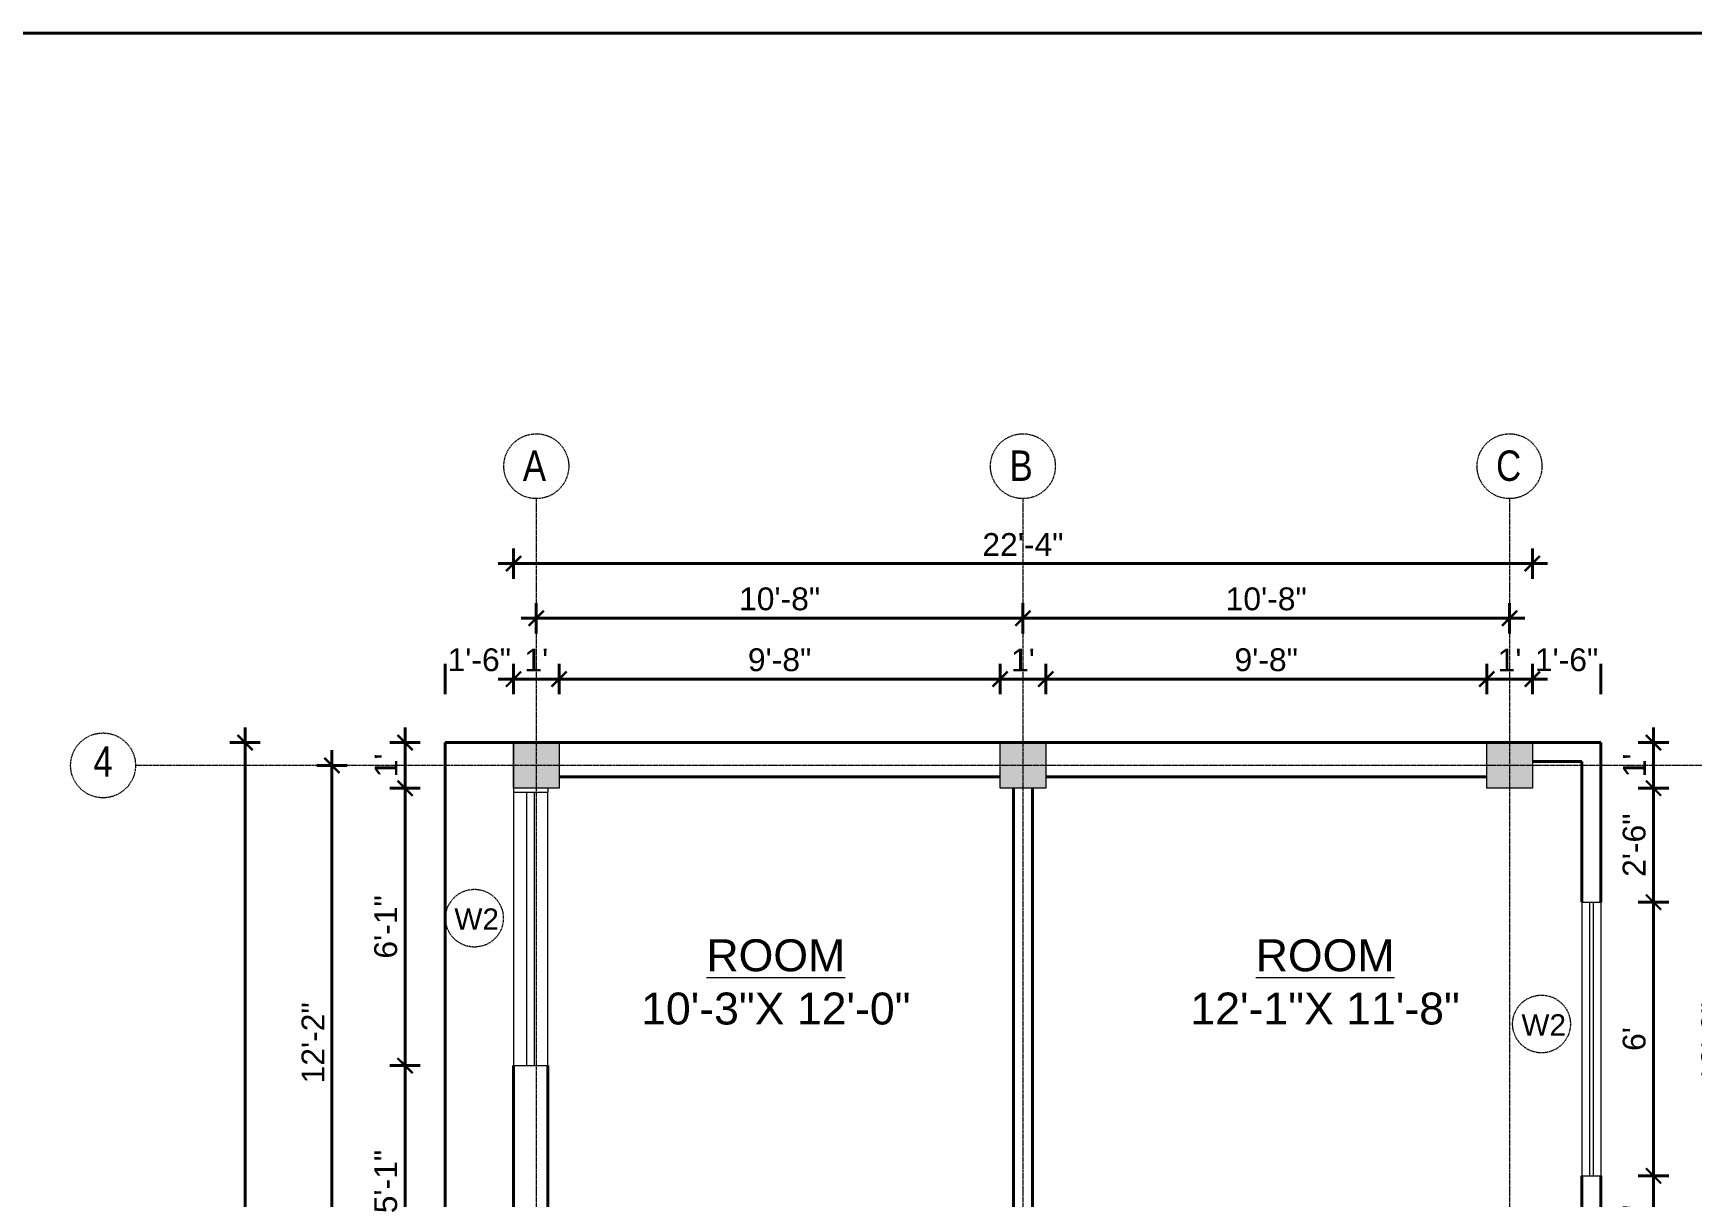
# Model space of a CAD drawing. Header units: inches. Extents: x 141029 to 166402, y -23568 to -18036.
# Drawn here: x 150277.3 to 150713.6, y -21516.1 to -21209.9 of the extents above; entities that cross this region are included whole.
import ezdxf

# ---------------------------------------------------------------- set-up
doc = ezdxf.new("R2010")
doc.units = ezdxf.units.IN
doc.header["$LTSCALE"] = 0.5
doc.header["$MEASUREMENT"] = 0
doc.header["$PDMODE"] = 66
doc.linetypes.add('CENTER', pattern=[2, 1.25, -0.25, 0.25, -0.25])
for name, color, linetype, lineweight in [('Annotate-Lite.w', 177, 'Continuous', 9), ('Annotations-Bold.w', 177, 'Continuous', 13), ('wall', 1, 'Continuous', 40)]:
    doc.layers.add(name, color=color, linetype=linetype, lineweight=lineweight)
doc.styles.add('ARAIL', font='ARIALN.TTF')
doc.styles.add('gaurav', font='arial.ttf')
doc.styles.get("Standard").update_dxf_attribs({"font": 'arial.ttf'})
doc.dimstyles.new('1 by 96', dxfattribs={"dimtxt": 6, "dimasz": 4, "dimexe": 4, "dimexo": 4, "dimgap": 2, "dimtad": 1, "dimdec": 0, "dimzin": 0, "dimdsep": 46, "dimlunit": 4, "dimtxsty": 'Standard', "dimblk": 'ARCHTICK', "dimcen": 0, "dimdle": 4, "dimadec": 0, "dimazin": 0, "dimtfac": 1, "dimtdec": 0, "dimtix": 1, "dimtofl": 0, "dimtmove": 1, "dimatfit": 3, "dimldrblk": 'ARCHTICK', "dimfxl": 4, "dimfxlon": 1, "dimtolj": 1, "dimtzin": 0, "dimlwd": -1, "dimlwe": -1, "dimarcsym": 0})

# ---------------------------------------------------------------- blocks, each defined once
blk = doc.blocks.new('_ArchTick')
at = {"color": 0, "linetype": 'ByBlock', "const_width": 0.15}
blk.add_lwpolyline([(-0.5, -0.5), (0.5, 0.5)], dxfattribs=at)
blk = doc.blocks.new('*D283')
at = {"layer": 'Defpoints', "color": 0, "transparency": 16777216}
for p in [(150415.61, -21379.85), (150403.61, -21396.55), (150415.61, -21396.55)]:
    blk.add_point(p, dxfattribs=at)
at = {"layer": 'wall', "color": 0, "transparency": 16777216}
for p, q in [((150403.61, -21383.85), (150403.61, -21375.85)), ((150415.61, -21383.85), (150415.61, -21375.85)), ((150399.61, -21379.85), (150419.61, -21379.85))]:
    blk.add_line(p, q, dxfattribs=at)
at = {"layer": 'wall', "color": 0, "transparency": 16777216, "xscale": 4, "yscale": 4, "zscale": 4, "rotation": 180}
blk.add_blockref('_ArchTick', (150403.61, -21379.85), dxfattribs=at)
at = {"layer": 'wall', "color": 0, "transparency": 16777216, "xscale": 4, "yscale": 4, "zscale": 4}
blk.add_blockref('_ArchTick', (150415.61, -21379.85), dxfattribs=at)
at = {"layer": 'wall', "color": 0, "transparency": 16777216, "insert": (150409.61, -21374.84), "char_height": 6, "attachment_point": 5}
blk.add_mtext("\\A1;1'", dxfattribs=at)
blk = doc.blocks.new('*D284')
at = {"layer": 'Defpoints', "color": 0, "transparency": 16777216}
for p in [(150531.61, -21379.85), (150415.61, -21396.55), (150531.61, -21396.55)]:
    blk.add_point(p, dxfattribs=at)
at = {"layer": 'wall', "color": 0, "transparency": 16777216}
for p, q in [((150415.61, -21383.85), (150415.61, -21375.85)), ((150531.61, -21383.85), (150531.61, -21375.85)), ((150411.61, -21379.85), (150535.61, -21379.85))]:
    blk.add_line(p, q, dxfattribs=at)
at = {"layer": 'wall', "color": 0, "transparency": 16777216, "xscale": 4, "yscale": 4, "zscale": 4, "rotation": 180}
blk.add_blockref('_ArchTick', (150415.61, -21379.85), dxfattribs=at)
at = {"layer": 'wall', "color": 0, "transparency": 16777216, "xscale": 4, "yscale": 4, "zscale": 4}
blk.add_blockref('_ArchTick', (150531.61, -21379.85), dxfattribs=at)
at = {"layer": 'wall', "color": 0, "transparency": 16777216, "insert": (150473.61, -21374.79), "char_height": 6, "attachment_point": 5}
blk.add_mtext('\\A1;9\'-8"', dxfattribs=at)
blk = doc.blocks.new('*D285')
at = {"layer": 'Defpoints', "color": 0, "transparency": 16777216}
for p in [(150543.61, -21379.85), (150531.61, -21396.55), (150543.61, -21396.55)]:
    blk.add_point(p, dxfattribs=at)
at = {"layer": 'wall', "color": 0, "transparency": 16777216}
for p, q in [((150531.61, -21383.85), (150531.61, -21375.85)), ((150543.61, -21383.85), (150543.61, -21375.85)), ((150527.61, -21379.85), (150547.61, -21379.85))]:
    blk.add_line(p, q, dxfattribs=at)
at = {"layer": 'wall', "color": 0, "transparency": 16777216, "xscale": 4, "yscale": 4, "zscale": 4, "rotation": 180}
blk.add_blockref('_ArchTick', (150531.61, -21379.85), dxfattribs=at)
at = {"layer": 'wall', "color": 0, "transparency": 16777216, "xscale": 4, "yscale": 4, "zscale": 4}
blk.add_blockref('_ArchTick', (150543.61, -21379.85), dxfattribs=at)
at = {"layer": 'wall', "color": 0, "transparency": 16777216, "insert": (150537.61, -21374.84), "char_height": 6, "attachment_point": 5}
blk.add_mtext("\\A1;1'", dxfattribs=at)
blk = doc.blocks.new('*D286')
at = {"layer": 'Defpoints', "color": 0, "transparency": 16777216}
for p in [(150659.61, -21379.85), (150543.61, -21396.55), (150659.61, -21396.55)]:
    blk.add_point(p, dxfattribs=at)
at = {"layer": 'wall', "color": 0, "transparency": 16777216}
for p, q in [((150543.61, -21383.85), (150543.61, -21375.85)), ((150659.61, -21383.85), (150659.61, -21375.85)), ((150539.61, -21379.85), (150663.61, -21379.85))]:
    blk.add_line(p, q, dxfattribs=at)
at = {"layer": 'wall', "color": 0, "transparency": 16777216, "xscale": 4, "yscale": 4, "zscale": 4, "rotation": 180}
blk.add_blockref('_ArchTick', (150543.61, -21379.85), dxfattribs=at)
at = {"layer": 'wall', "color": 0, "transparency": 16777216, "xscale": 4, "yscale": 4, "zscale": 4}
blk.add_blockref('_ArchTick', (150659.61, -21379.85), dxfattribs=at)
at = {"layer": 'wall', "color": 0, "transparency": 16777216, "insert": (150601.61, -21374.79), "char_height": 6, "attachment_point": 5}
blk.add_mtext('\\A1;9\'-8"', dxfattribs=at)
blk = doc.blocks.new('*D287')
at = {"layer": 'Defpoints', "color": 0, "transparency": 16777216}
for p in [(150671.61, -21379.85), (150659.61, -21396.55), (150671.61, -21396.55)]:
    blk.add_point(p, dxfattribs=at)
at = {"layer": 'wall', "color": 0, "transparency": 16777216}
for p, q in [((150659.61, -21383.85), (150659.61, -21375.85)), ((150671.61, -21383.85), (150671.61, -21375.85)), ((150655.61, -21379.85), (150675.61, -21379.85))]:
    blk.add_line(p, q, dxfattribs=at)
at = {"layer": 'wall', "color": 0, "transparency": 16777216, "xscale": 4, "yscale": 4, "zscale": 4, "rotation": 180}
blk.add_blockref('_ArchTick', (150659.61, -21379.85), dxfattribs=at)
at = {"layer": 'wall', "color": 0, "transparency": 16777216, "xscale": 4, "yscale": 4, "zscale": 4}
blk.add_blockref('_ArchTick', (150671.61, -21379.85), dxfattribs=at)
at = {"layer": 'wall', "color": 0, "transparency": 16777216, "insert": (150665.61, -21374.84), "char_height": 6, "attachment_point": 5}
blk.add_mtext("\\A1;1'", dxfattribs=at)
blk = doc.blocks.new('*D288')
at = {"layer": 'Defpoints', "color": 0, "transparency": 16777216}
for p in [(150537.61, -21363.83), (150409.61, -21396.55), (150537.61, -21396.55)]:
    blk.add_point(p, dxfattribs=at)
at = {"layer": 'wall', "color": 0, "transparency": 16777216}
for p, q in [((150409.61, -21367.83), (150409.61, -21359.83)), ((150537.61, -21367.83), (150537.61, -21359.83)), ((150405.61, -21363.83), (150541.61, -21363.83))]:
    blk.add_line(p, q, dxfattribs=at)
at = {"layer": 'wall', "color": 0, "transparency": 16777216, "xscale": 4, "yscale": 4, "zscale": 4, "rotation": 180}
blk.add_blockref('_ArchTick', (150409.61, -21363.83), dxfattribs=at)
at = {"layer": 'wall', "color": 0, "transparency": 16777216, "xscale": 4, "yscale": 4, "zscale": 4}
blk.add_blockref('_ArchTick', (150537.61, -21363.83), dxfattribs=at)
at = {"layer": 'wall', "color": 0, "transparency": 16777216, "insert": (150473.61, -21358.77), "char_height": 6, "attachment_point": 5}
blk.add_mtext('\\A1;10\'-8"', dxfattribs=at)
blk = doc.blocks.new('*D289')
at = {"layer": 'Defpoints', "color": 0, "transparency": 16777216}
for p in [(150665.61, -21363.83), (150537.61, -21396.55), (150665.61, -21396.55)]:
    blk.add_point(p, dxfattribs=at)
at = {"layer": 'wall', "color": 0, "transparency": 16777216}
for p, q in [((150537.61, -21367.83), (150537.61, -21359.83)), ((150665.61, -21367.83), (150665.61, -21359.83)), ((150533.61, -21363.83), (150669.61, -21363.83))]:
    blk.add_line(p, q, dxfattribs=at)
at = {"layer": 'wall', "color": 0, "transparency": 16777216, "xscale": 4, "yscale": 4, "zscale": 4, "rotation": 180}
blk.add_blockref('_ArchTick', (150537.61, -21363.83), dxfattribs=at)
at = {"layer": 'wall', "color": 0, "transparency": 16777216, "xscale": 4, "yscale": 4, "zscale": 4}
blk.add_blockref('_ArchTick', (150665.61, -21363.83), dxfattribs=at)
at = {"layer": 'wall', "color": 0, "transparency": 16777216, "insert": (150601.61, -21358.77), "char_height": 6, "attachment_point": 5}
blk.add_mtext('\\A1;10\'-8"', dxfattribs=at)
blk = doc.blocks.new('*D290')
at = {"layer": 'Defpoints', "color": 0, "transparency": 16777216}
for p in [(150671.61, -21349.45), (150403.61, -21396.55), (150671.61, -21396.55)]:
    blk.add_point(p, dxfattribs=at)
at = {"layer": 'wall', "color": 0, "transparency": 16777216}
for p, q in [((150403.61, -21353.45), (150403.61, -21345.45)), ((150671.61, -21353.45), (150671.61, -21345.45)), ((150399.61, -21349.45), (150675.61, -21349.45))]:
    blk.add_line(p, q, dxfattribs=at)
at = {"layer": 'wall', "color": 0, "transparency": 16777216, "xscale": 4, "yscale": 4, "zscale": 4, "rotation": 180}
blk.add_blockref('_ArchTick', (150403.61, -21349.45), dxfattribs=at)
at = {"layer": 'wall', "color": 0, "transparency": 16777216, "xscale": 4, "yscale": 4, "zscale": 4}
blk.add_blockref('_ArchTick', (150671.61, -21349.45), dxfattribs=at)
at = {"layer": 'wall', "color": 0, "transparency": 16777216, "insert": (150537.61, -21344.43), "char_height": 6, "attachment_point": 5}
blk.add_mtext('\\A1;22\'-4"', dxfattribs=at)
blk = doc.blocks.new('*D291')
at = {"layer": 'Defpoints', "color": 0, "transparency": 16777216}
for p in [(150403.61, -21396.55), (150375.08, -21408.55), (150403.61, -21408.55)]:
    blk.add_point(p, dxfattribs=at)
at = {"layer": 'wall', "color": 0, "transparency": 16777216}
for p, q in [((150375.08, -21392.55), (150375.08, -21412.55)), ((150379.08, -21396.55), (150371.08, -21396.55)), ((150379.08, -21408.55), (150371.08, -21408.55))]:
    blk.add_line(p, q, dxfattribs=at)
at = {"layer": 'wall', "color": 0, "transparency": 16777216, "xscale": 4, "yscale": 4, "zscale": 4}
for p, rotation in [((150375.08, -21396.55), 90), ((150375.08, -21408.55), 270)]:
    blk.add_blockref('_ArchTick', p, dxfattribs=dict(at, rotation=rotation))
at = {"layer": 'wall', "color": 0, "transparency": 16777216, "insert": (150370.07, -21402.55), "char_height": 6, "attachment_point": 5, "rotation": 90}
blk.add_mtext("\\A1;1'", dxfattribs=at)
blk = doc.blocks.new('*D292')
at = {"layer": 'Defpoints', "color": 0, "transparency": 16777216}
for p in [(150403.61, -21408.55), (150375.08, -21481.55), (150403.61, -21481.55)]:
    blk.add_point(p, dxfattribs=at)
at = {"layer": 'wall', "color": 0, "transparency": 16777216}
for p, q in [((150379.08, -21408.55), (150371.08, -21408.55)), ((150375.08, -21404.55), (150375.08, -21485.55)), ((150379.08, -21481.55), (150371.08, -21481.55))]:
    blk.add_line(p, q, dxfattribs=at)
at = {"layer": 'wall', "color": 0, "transparency": 16777216, "xscale": 4, "yscale": 4, "zscale": 4}
for p, rotation in [((150375.08, -21408.55), 90), ((150375.08, -21481.55), 270)]:
    blk.add_blockref('_ArchTick', p, dxfattribs=dict(at, rotation=rotation))
at = {"layer": 'wall', "color": 0, "transparency": 16777216, "insert": (150370.02, -21445.05), "char_height": 6, "attachment_point": 5, "rotation": 90}
blk.add_mtext('\\A1;6\'-1"', dxfattribs=at)
blk = doc.blocks.new('*D293')
at = {"layer": 'Defpoints', "color": 0, "transparency": 16777216}
for p in [(150403.61, -21481.55), (150375.08, -21542.55), (150403.61, -21542.55)]:
    blk.add_point(p, dxfattribs=at)
at = {"layer": 'wall', "color": 0, "transparency": 16777216}
for p, q in [((150375.08, -21477.55), (150375.08, -21546.55)), ((150379.08, -21481.55), (150371.08, -21481.55)), ((150379.08, -21542.55), (150371.08, -21542.55))]:
    blk.add_line(p, q, dxfattribs=at)
at = {"layer": 'wall', "color": 0, "transparency": 16777216, "xscale": 4, "yscale": 4, "zscale": 4}
for p, rotation in [((150375.08, -21481.55), 90), ((150375.08, -21542.55), 270)]:
    blk.add_blockref('_ArchTick', p, dxfattribs=dict(at, rotation=rotation))
at = {"layer": 'wall', "color": 0, "transparency": 16777216, "insert": (150370.02, -21512.05), "char_height": 6, "attachment_point": 5, "rotation": 90}
blk.add_mtext('\\A1;5\'-1"', dxfattribs=at)
blk = doc.blocks.new('*D302')
at = {"layer": 'Defpoints', "color": 0, "transparency": 16777216}
for p in [(150355.87, -21402.55), (150403.61, -21402.55), (150403.61, -21548.55)]:
    blk.add_point(p, dxfattribs=at)
at = {"layer": 'wall', "color": 0, "transparency": 16777216}
for p, q in [((150355.87, -21552.55), (150355.87, -21398.55)), ((150359.87, -21402.55), (150351.87, -21402.55)), ((150359.87, -21548.55), (150351.87, -21548.55))]:
    blk.add_line(p, q, dxfattribs=at)
at = {"layer": 'wall', "color": 0, "transparency": 16777216, "xscale": 4, "yscale": 4, "zscale": 4}
for p, rotation in [((150355.87, -21402.55), 90), ((150355.87, -21548.55), 270)]:
    blk.add_blockref('_ArchTick', p, dxfattribs=dict(at, rotation=rotation))
at = {"layer": 'wall', "color": 0, "transparency": 16777216, "insert": (150350.86, -21475.55), "char_height": 6, "attachment_point": 5, "rotation": 90}
blk.add_mtext('\\A1;12\'-2"', dxfattribs=at)
blk = doc.blocks.new('*D303')
at = {"layer": 'Defpoints', "color": 0, "transparency": 16777216}
for p in [(150403.61, -21396.55), (150332.99, -21743.55), (150403.61, -21743.55)]:
    blk.add_point(p, dxfattribs=at)
at = {"layer": 'wall', "color": 0, "transparency": 16777216}
for p, q in [((150332.99, -21392.55), (150332.99, -21747.55)), ((150336.99, -21396.55), (150328.99, -21396.55)), ((150336.99, -21743.55), (150328.99, -21743.55))]:
    blk.add_line(p, q, dxfattribs=at)
at = {"layer": 'wall', "color": 0, "transparency": 16777216, "xscale": 4, "yscale": 4, "zscale": 4}
for p, rotation in [((150332.99, -21396.55), 90), ((150332.99, -21743.55), 270)]:
    blk.add_blockref('_ArchTick', p, dxfattribs=dict(at, rotation=rotation))
at = {"layer": 'wall', "color": 0, "transparency": 16777216, "insert": (150327.93, -21570.05), "char_height": 6, "attachment_point": 5, "rotation": 90}
blk.add_mtext('\\A1;28\'-11"', dxfattribs=at)
blk = doc.blocks.new('*D304')
at = {"layer": 'Defpoints', "color": 0, "transparency": 16777216}
for p in [(150671.61, -21396.55), (150671.61, -21408.55), (150703.48, -21408.55)]:
    blk.add_point(p, dxfattribs=at)
at = {"layer": 'wall', "color": 0, "transparency": 16777216}
for p, q in [((150703.48, -21392.55), (150703.48, -21412.55)), ((150699.48, -21396.55), (150707.48, -21396.55)), ((150699.48, -21408.55), (150707.48, -21408.55))]:
    blk.add_line(p, q, dxfattribs=at)
at = {"layer": 'wall', "color": 0, "transparency": 16777216, "xscale": 4, "yscale": 4, "zscale": 4}
for p, rotation in [((150703.48, -21396.55), 90), ((150703.48, -21408.55), 270)]:
    blk.add_blockref('_ArchTick', p, dxfattribs=dict(at, rotation=rotation))
at = {"layer": 'wall', "color": 0, "transparency": 16777216, "insert": (150698.47, -21402.55), "char_height": 6, "attachment_point": 5, "rotation": 90}
blk.add_mtext("\\A1;1'", dxfattribs=at)
blk = doc.blocks.new('*D305')
at = {"layer": 'Defpoints', "color": 0, "transparency": 16777216}
for p in [(150671.61, -21408.55), (150671.61, -21438.55), (150703.48, -21438.55)]:
    blk.add_point(p, dxfattribs=at)
at = {"layer": 'wall', "color": 0, "transparency": 16777216}
for p, q in [((150699.48, -21408.55), (150707.48, -21408.55)), ((150703.48, -21404.55), (150703.48, -21442.55)), ((150699.48, -21438.55), (150707.48, -21438.55))]:
    blk.add_line(p, q, dxfattribs=at)
at = {"layer": 'wall', "color": 0, "transparency": 16777216, "xscale": 4, "yscale": 4, "zscale": 4}
for p, rotation in [((150703.48, -21408.55), 90), ((150703.48, -21438.55), 270)]:
    blk.add_blockref('_ArchTick', p, dxfattribs=dict(at, rotation=rotation))
at = {"layer": 'wall', "color": 0, "transparency": 16777216, "insert": (150698.42, -21423.55), "char_height": 6, "attachment_point": 5, "rotation": 90}
blk.add_mtext('\\A1;2\'-6"', dxfattribs=at)
blk = doc.blocks.new('*D306')
at = {"layer": 'Defpoints', "color": 0, "transparency": 16777216}
for p in [(150671.61, -21438.55), (150671.61, -21510.55), (150703.48, -21510.55)]:
    blk.add_point(p, dxfattribs=at)
at = {"layer": 'wall', "color": 0, "transparency": 16777216}
for p, q in [((150703.48, -21434.55), (150703.48, -21514.55)), ((150699.48, -21438.55), (150707.48, -21438.55)), ((150699.48, -21510.55), (150707.48, -21510.55))]:
    blk.add_line(p, q, dxfattribs=at)
at = {"layer": 'wall', "color": 0, "transparency": 16777216, "xscale": 4, "yscale": 4, "zscale": 4}
for p, rotation in [((150703.48, -21438.55), 90), ((150703.48, -21510.55), 270)]:
    blk.add_blockref('_ArchTick', p, dxfattribs=dict(at, rotation=rotation))
at = {"layer": 'wall', "color": 0, "transparency": 16777216, "insert": (150698.42, -21474.55), "char_height": 6, "attachment_point": 5, "rotation": 90}
blk.add_mtext("\\A1;6'", dxfattribs=at)
blk = doc.blocks.new('*D307')
at = {"layer": 'Defpoints', "color": 0, "transparency": 16777216}
for p in [(150671.61, -21510.55), (150671.61, -21542.55), (150703.48, -21542.55)]:
    blk.add_point(p, dxfattribs=at)
at = {"layer": 'wall', "color": 0, "transparency": 16777216}
for p, q in [((150703.48, -21506.55), (150703.48, -21546.55)), ((150699.48, -21510.55), (150707.48, -21510.55)), ((150699.48, -21542.55), (150707.48, -21542.55))]:
    blk.add_line(p, q, dxfattribs=at)
at = {"layer": 'wall', "color": 0, "transparency": 16777216, "xscale": 4, "yscale": 4, "zscale": 4}
for p, rotation in [((150703.48, -21510.55), 90), ((150703.48, -21542.55), 270)]:
    blk.add_blockref('_ArchTick', p, dxfattribs=dict(at, rotation=rotation))
at = {"layer": 'wall', "color": 0, "transparency": 16777216, "insert": (150698.42, -21526.55), "char_height": 6, "attachment_point": 5, "rotation": 90}
blk.add_mtext('\\A1;2\'-8"', dxfattribs=at)
blk = doc.blocks.new('*D273')
at = {"layer": 'Defpoints', "color": 0, "transparency": 16777216}
for p in [(150671.61, -21402.55), (150671.61, -21548.55), (150724.08, -21548.55)]:
    blk.add_point(p, dxfattribs=at)
at = {"layer": 'wall', "color": 0, "transparency": 16777216}
for p, q in [((150724.08, -21398.55), (150724.08, -21552.55)), ((150720.08, -21402.55), (150728.08, -21402.55)), ((150720.08, -21548.55), (150728.08, -21548.55))]:
    blk.add_line(p, q, dxfattribs=at)
at = {"layer": 'wall', "color": 0, "transparency": 16777216, "xscale": 4, "yscale": 4, "zscale": 4}
for p, rotation in [((150724.08, -21402.55), 90), ((150724.08, -21548.55), 270)]:
    blk.add_blockref('_ArchTick', p, dxfattribs=dict(at, rotation=rotation))
at = {"layer": 'wall', "color": 0, "transparency": 16777216, "insert": (150719.07, -21475.55), "char_height": 6, "attachment_point": 5, "rotation": 90}
blk.add_mtext('\\A1;12\'-2"', dxfattribs=at)
blk = doc.blocks.new('*D276')
at = {"layer": 'Defpoints', "color": 0, "transparency": 16777216}
for p in [(150543.61, -21396.55), (150749.17, -21396.55), (150543.61, -21743.55)]:
    blk.add_point(p, dxfattribs=at)
at = {"layer": 'wall', "color": 0, "transparency": 16777216}
for p, q in [((150749.17, -21747.55), (150749.17, -21392.55)), ((150745.17, -21396.55), (150753.17, -21396.55)), ((150745.17, -21743.55), (150753.17, -21743.55))]:
    blk.add_line(p, q, dxfattribs=at)
at = {"layer": 'wall', "color": 0, "transparency": 16777216, "xscale": 4, "yscale": 4, "zscale": 4}
for p, rotation in [((150749.17, -21396.55), 90), ((150749.17, -21743.55), 270)]:
    blk.add_blockref('_ArchTick', p, dxfattribs=dict(at, rotation=rotation))
at = {"layer": 'wall', "color": 0, "transparency": 16777216, "insert": (150744.1, -21570.05), "char_height": 6, "attachment_point": 5, "rotation": 90}
blk.add_mtext('\\A1;28\'-11"', dxfattribs=at)
blk = doc.blocks.new('*D308')
at = {"layer": 'Defpoints', "color": 0, "transparency": 16777216}
for p in [(150385.61, -21379.85), (150385.61, -21396.55), (150403.61, -21396.55)]:
    blk.add_point(p, dxfattribs=at)
at = {"layer": 'wall', "color": 0, "transparency": 16777216}
for p, q in [((150385.61, -21383.85), (150385.61, -21375.85)), ((150403.61, -21383.85), (150403.61, -21375.85))]:
    blk.add_line(p, q, dxfattribs=at)
at = {"layer": 'wall', "color": 0, "transparency": 16777216, "insert": (150394.61, -21374.79), "char_height": 6, "attachment_point": 5}
blk.add_mtext('\\A1;1\'-6"', dxfattribs=at)
blk = doc.blocks.new('*D309')
at = {"layer": 'Defpoints', "color": 0, "transparency": 16777216}
for p in [(150689.61, -21379.85), (150671.61, -21396.55), (150689.61, -21396.55)]:
    blk.add_point(p, dxfattribs=at)
at = {"layer": 'wall', "color": 0, "transparency": 16777216}
for p, q in [((150671.61, -21383.85), (150671.61, -21375.85)), ((150689.61, -21383.85), (150689.61, -21375.85))]:
    blk.add_line(p, q, dxfattribs=at)
at = {"layer": 'wall', "color": 0, "transparency": 16777216, "insert": (150680.61, -21374.79), "char_height": 6, "attachment_point": 5}
blk.add_mtext('\\A1;1\'-6"', dxfattribs=at)

msp = doc.modelspace()

# ---------------------------------------------------------------- hatches: boundary and pattern name
at = {"layer": 'wall'}
for points in [[(150415.61, -21396.55), (150403.61, -21396.55), (150403.61, -21408.55), (150415.61, -21408.55)], [(150543.61, -21396.55), (150531.61, -21396.55), (150531.61, -21408.55), (150543.61, -21408.55)], [(150671.61, -21396.55), (150659.61, -21396.55), (150659.61, -21408.55), (150671.61, -21408.55)]]:
    msp.add_hatch(color=256, dxfattribs=at).paths.add_polyline_path(points)

# ---------------------------------------------------------------- linework, layer by layer
at = {"layer": 'Annotate-Lite.w'}
for p, q in [((150403.61, -21396.55), (150403.61, -21408.55)), ((150412.61, -21408.55), (150412.61, -21409.55)), ((150689.61, -21510.55), (150689.61, -21543.55))]:
    msp.add_line(p, q, dxfattribs=at)
at = {"layer": 'Annotate-Lite.w', "color": 3}
for p, q in [((150403.61, -21408.55), (150403.61, -21481.55)), ((150403.61, -21409.55), (150412.61, -21409.55)), ((150407.11, -21481.55), (150407.11, -21409.55)), ((150409.11, -21481.55), (150409.11, -21409.55)), ((150412.61, -21481.55), (150412.61, -21409.55)), ((150684.61, -21438.55), (150689.61, -21438.55)), ((150684.61, -21438.55), (150684.61, -21510.55)), ((150686.61, -21438.55), (150686.61, -21510.55)), ((150687.61, -21438.55), (150687.61, -21510.55)), ((150689.61, -21438.55), (150689.61, -21510.55)), ((150403.61, -21481.55), (150412.61, -21481.55)), ((150684.61, -21510.55), (150689.61, -21510.55))]:
    msp.add_line(p, q, dxfattribs=at)
at = {"layer": 'Annotate-Lite.w'}
for points in [[(150403.61, -21396.55), (150415.61, -21396.55), (150415.61, -21408.55), (150403.61, -21408.55)], [(150531.61, -21396.55), (150543.61, -21396.55), (150543.61, -21408.55), (150531.61, -21408.55)], [(150659.61, -21396.55), (150671.61, -21396.55), (150671.61, -21408.55), (150659.61, -21408.55)]]:
    msp.add_lwpolyline(points, close=True, dxfattribs=at)
at = {"layer": 'Annotations-Bold.w', "color": 0, "linetype": 'CENTER', "ltscale": 0.3}
for p, q in [((150409.61, -21332.36), (150409.61, -21834.6)), ((150537.61, -21332.36), (150537.61, -21834.6)), ((150665.61, -21332.36), (150665.61, -21834.6)), ((150768.61, -21402.55), (150304.18, -21402.55))]:
    msp.add_line(p, q, dxfattribs=at)
for centre, radius in [((150409.61, -21323.83), 8.53), ((150537.61, -21323.83), 8.53), ((150665.61, -21323.83), 8.53), ((150295.65, -21402.55), 8.53), ((150393.34, -21442.75), 7.6), ((150674.02, -21470.59), 7.6)]:
    msp.add_circle(centre, radius, dxfattribs=at)
at = {"layer": 'wall'}
for p, q in [((150385.61, -21396.55), (150385.61, -21761.55)), ((150403.61, -21396.55), (150385.61, -21396.55)), ((150403.61, -21396.55), (150671.61, -21396.55)), ((150689.61, -21396.55), (150671.61, -21396.55)), ((150689.61, -21396.55), (150689.61, -21438.55)), ((150684.61, -21401.55), (150671.61, -21401.55)), ((150684.61, -21401.55), (150684.61, -21438.55)), ((150415.61, -21405.55), (150531.61, -21405.55)), ((150535.11, -21408.55), (150535.11, -21542.55)), ((150540.11, -21408.55), (150540.11, -21542.55)), ((150543.61, -21405.55), (150659.61, -21405.55)), ((150403.61, -21481.55), (150403.61, -21555.55)), ((150412.61, -21481.55), (150412.61, -21542.55)), ((150684.61, -21510.55), (150684.61, -21549.55)), ((150689.61, -21510.55), (150689.61, -21554.55))]:
    msp.add_line(p, q, dxfattribs=at)
msp.add_lwpolyline([(148612.16, -21209.88), (153617.79, -21209.88), (153617.79, -23567.63), (148612.16, -23567.63)], close=True, dxfattribs=at)

# ---------------------------------------------------------------- texts
at = {"layer": 'Annotations-Bold.w', "color": 0, "linetype": 'CENTER', "ltscale": 0.3, "attachment_point": 1}
for s, width, insert, char_height, style in [('A', 6.5393, (150406.07, -21319.69), 8, 'ARAIL'), ('B', 6.5393, (150534.07, -21319.69), 8, 'ARAIL'), ('C', 6.5393, (150662.07, -21319.69), 8, 'ARAIL'), ('4', 6.5393, (150293.1, -21397.5), 8, 'ARAIL'), ('W2', 8, (150388.06, -21440.19), 5.6, 'gaurav'), ('W2', 8, (150668.74, -21468.03), 5.6, 'gaurav')]:
    msp.add_mtext_dynamic_manual_height_columns(s, width=width, gutter_width=100, heights=[0], dxfattribs=dict(at, insert=insert, char_height=char_height, style=style))
at = {"layer": 'Annotations-Bold.w', "color": 0, "linetype": 'CENTER', "ltscale": 0.3, "char_height": 8.4, "width": 77.2712, "attachment_point": 2, "style": 'gaurav'}
for s, insert in [('{\\LROOM\\P}10\'-3"X 12\'-0"', (150472.61, -21448.32)), ('{\\LROOM\\P}12\'-1"X 11\'-8"', (150617.1, -21448.32))]:
    msp.add_mtext(s, dxfattribs=dict(at, insert=insert))

# ---------------------------------------------------------------- dimensions: what is measured, and where the dimension line sits
at = {"layer": 'wall'}
for base, p1, p2, picture, middle in [((150671.61, -21349.45), (150403.61, -21396.55), (150671.61, -21396.55), '*D290', (150537.61, -21344.43)), ((150537.61, -21363.83), (150409.61, -21396.55), (150537.61, -21396.55), '*D288', (150473.61, -21358.77)), ((150665.61, -21363.83), (150537.61, -21396.55), (150665.61, -21396.55), '*D289', (150601.61, -21358.77)), ((150385.61, -21379.85), (150403.61, -21396.55), (150385.61, -21396.55), '*D308', (150394.61, -21374.79)), ((150415.61, -21379.85), (150403.61, -21396.55), (150415.61, -21396.55), '*D283', (150409.61, -21374.84)), ((150531.61, -21379.85), (150415.61, -21396.55), (150531.61, -21396.55), '*D284', (150473.61, -21374.79)), ((150543.61, -21379.85), (150531.61, -21396.55), (150543.61, -21396.55), '*D285', (150537.61, -21374.84)), ((150659.61, -21379.85), (150543.61, -21396.55), (150659.61, -21396.55), '*D286', (150601.61, -21374.79)), ((150671.61, -21379.85), (150659.61, -21396.55), (150671.61, -21396.55), '*D287', (150665.61, -21374.84)), ((150689.61, -21379.85), (150671.61, -21396.55), (150689.61, -21396.55), '*D309', (150680.61, -21374.79))]:
    dim = msp.add_linear_dim(base=base, p1=p1, p2=p2, dimstyle='1 by 96', dxfattribs=at)
    dim.commit()
    dim.dimension.update_dxf_attribs({"geometry": picture, "text_midpoint": middle})
for base, p1, p2, picture, middle in [((150332.99, -21743.55), (150403.61, -21396.55), (150403.61, -21743.55), '*D303', (150327.93, -21570.05)), ((150375.08, -21408.55), (150403.61, -21396.55), (150403.61, -21408.55), '*D291', (150370.07, -21402.55)), ((150749.17, -21396.55), (150543.61, -21743.55), (150543.61, -21396.55), '*D276', (150744.1, -21570.05)), ((150703.48, -21408.55), (150671.61, -21396.55), (150671.61, -21408.55), '*D304', (150698.47, -21402.55)), ((150355.87, -21402.55), (150403.61, -21548.55), (150403.61, -21402.55), '*D302', (150350.86, -21475.55)), ((150724.08, -21548.55), (150671.61, -21402.55), (150671.61, -21548.55), '*D273', (150719.07, -21475.55)), ((150375.08, -21481.55), (150403.61, -21408.55), (150403.61, -21481.55), '*D292', (150370.02, -21445.05)), ((150703.48, -21438.55), (150671.61, -21408.55), (150671.61, -21438.55), '*D305', (150698.42, -21423.55)), ((150703.48, -21510.55), (150671.61, -21438.55), (150671.61, -21510.55), '*D306', (150698.42, -21474.55)), ((150375.08, -21542.55), (150403.61, -21481.55), (150403.61, -21542.55), '*D293', (150370.02, -21512.05)), ((150703.48, -21542.55), (150671.61, -21510.55), (150671.61, -21542.55), '*D307', (150698.42, -21526.55))]:
    dim = msp.add_linear_dim(base=base, p1=p1, p2=p2, angle=90, dimstyle='1 by 96', dxfattribs=at)
    dim.commit()
    dim.dimension.update_dxf_attribs({"geometry": picture, "text_midpoint": middle})

doc.saveas('drawing.dxf')
